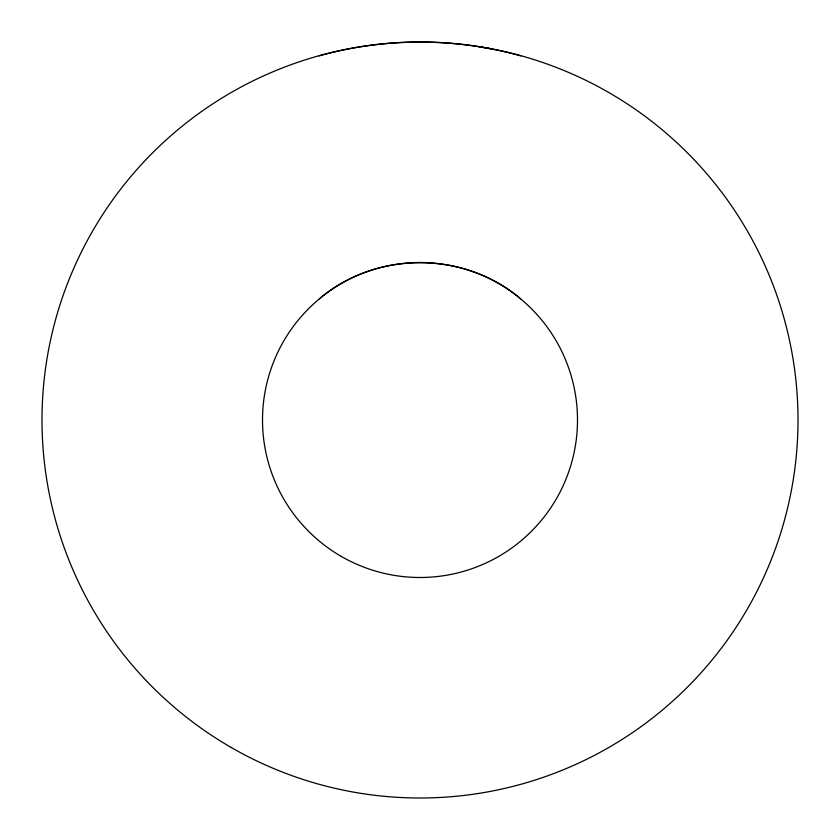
<?xml version="1.0" encoding="UTF-8"?>
<svg xmlns="http://www.w3.org/2000/svg" width="840" height="840" viewBox="0 0 840 840"><rect width="100%" height="100%" fill="white"/><g stroke="black" fill="none" stroke-linecap="round" stroke-linejoin="round"><path stroke-width="1.26" d="M319.2 298.998C375.081 250.677 464.919 250.677 520.8 298.998M319.2 55.849C384.709 37.506 455.291 37.506 520.8 55.849M479.252 46.862L491.274 48.794M341.25 556.395A157.5 157.5 0 0 0 577.5 420A157.5 157.5 0 0 0 341.25 283.605A157.5 157.5 0 0 0 341.25 556.395M231 747.359A378 378 0 0 0 798 420A378 378 0 0 0 231 92.642A378 378 0 0 0 231 747.359"/></g></svg>
